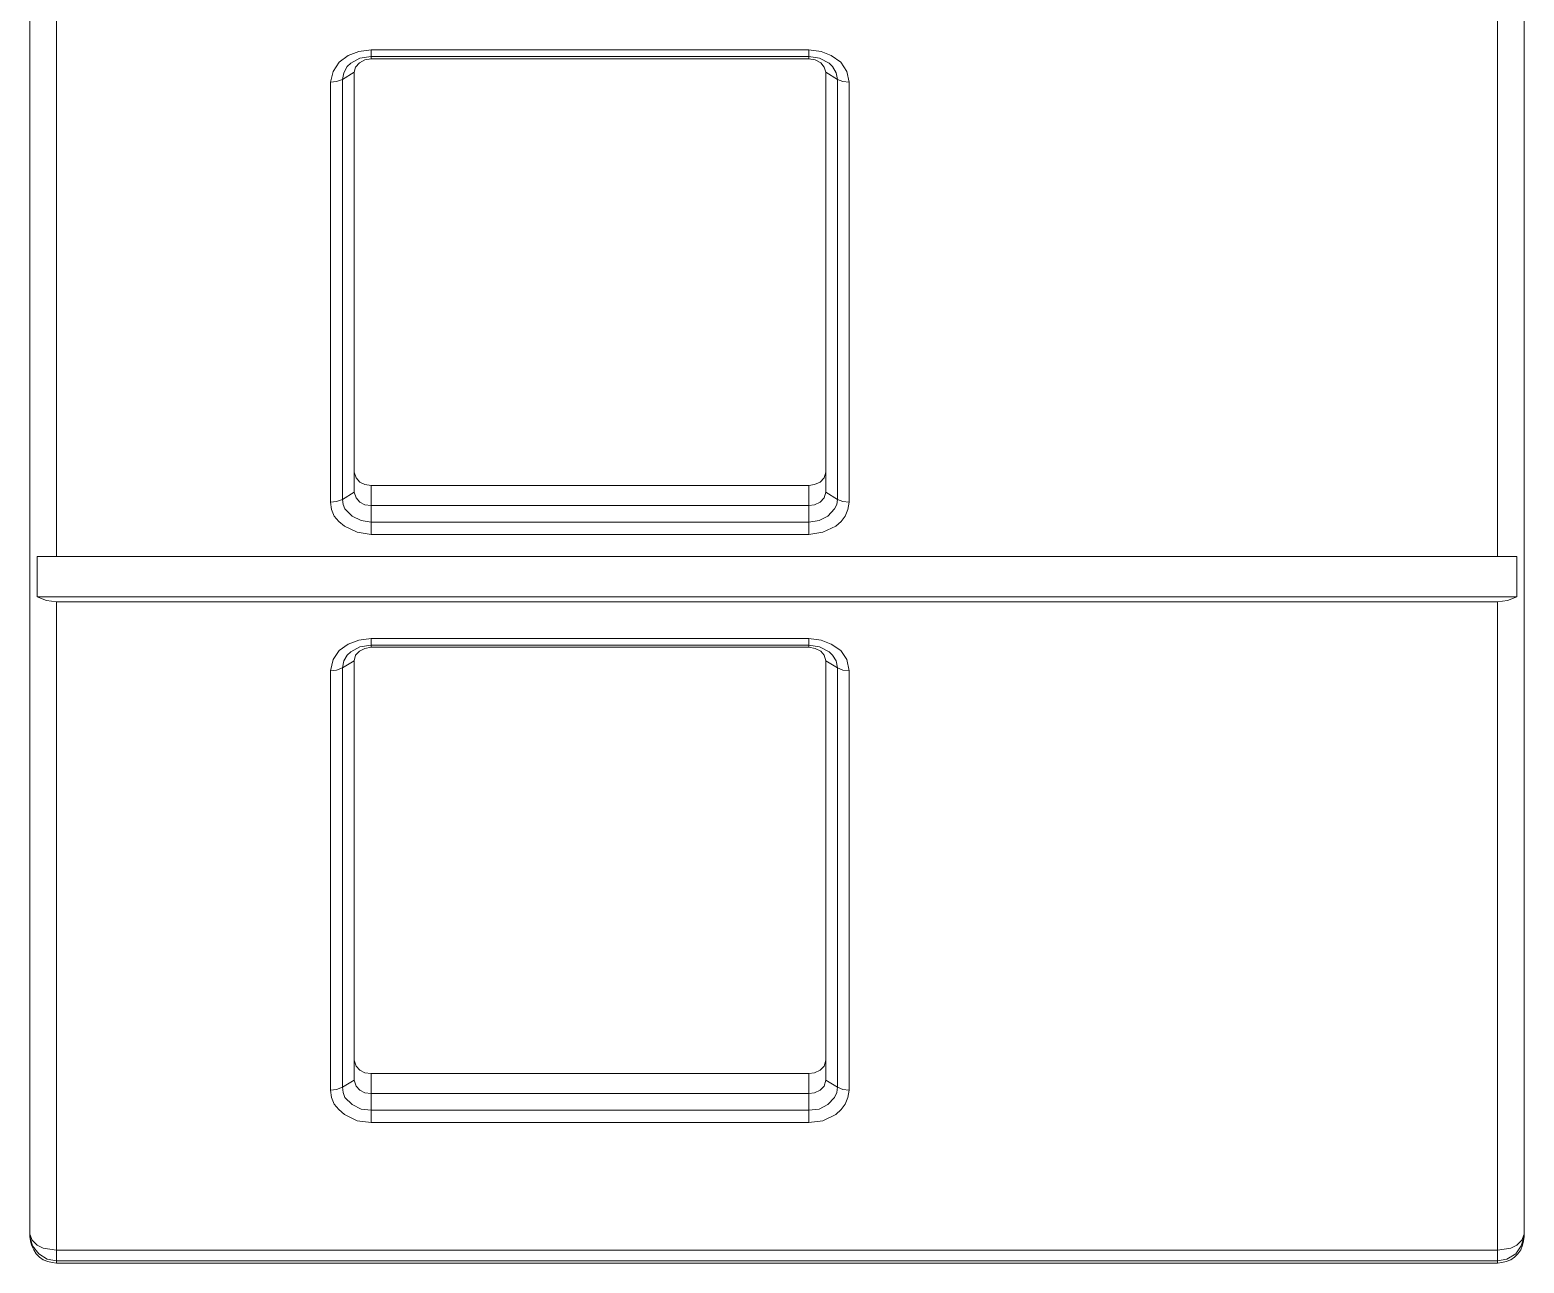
# Model space of a CAD drawing. Header units: millimetres. Extents: x 33157 to 59611, y -29750 to 1750.
# Drawn here: x 54266.52 to 54311.23, y 1499.42 to 1536.32 of the extents above; entities that cross this region are included whole.
import ezdxf

# ---------------------------------------------------------------- set-up
doc = ezdxf.new("R2010")
doc.units = ezdxf.units.MM
doc.layers.get('0').update_dxf_attribs({"lineweight": 18})

msp = doc.modelspace()

# ---------------------------------------------------------------- linework, layer by layer
at = {"lineweight": 9}
for p, q in [((54266.524, 1664.612), (54266.524, 1500.215)), ((54311.229, 1538.747), (54311.229, 1500.215)), ((54310.43, 1537.415), (54310.43, 1520.555)), ((54267.323, 1536.916), (54267.323, 1520.555)), ((54276.731, 1535.718), (54276.731, 1535.451)), ((54289.834, 1535.718), (54289.834, 1535.451)), ((54275.515, 1534.752), (54275.515, 1522.186)), ((54275.881, 1534.835), (54275.881, 1522.269)), ((54276.231, 1535.052), (54276.231, 1522.485)), ((54290.334, 1535.052), (54290.334, 1522.485)), ((54290.683, 1534.835), (54290.683, 1522.269)), ((54291.033, 1534.752), (54291.033, 1522.186)), ((54276.731, 1522.685), (54276.731, 1521.22)), ((54289.834, 1522.685), (54289.834, 1521.22)), ((54266.741, 1520.555), (54266.741, 1519.356)), ((54311.013, 1520.555), (54311.013, 1519.356)), ((54267.323, 1519.206), (54267.323, 1499.416)), ((54310.43, 1519.206), (54310.43, 1499.416)), ((54276.731, 1518.108), (54276.731, 1517.842)), ((54289.834, 1518.108), (54289.834, 1517.842)), ((54276.231, 1517.442), (54276.231, 1504.892)), ((54290.334, 1517.442), (54290.334, 1504.892)), ((54275.515, 1517.142), (54275.515, 1504.593)), ((54275.881, 1517.226), (54275.881, 1504.676)), ((54290.683, 1517.226), (54290.683, 1504.676)), ((54291.033, 1517.142), (54291.033, 1504.593)), ((54276.731, 1505.092), (54276.731, 1503.627)), ((54289.834, 1505.092), (54289.834, 1503.627)), ((54266.524, 1500.282), (54266.524, 1500.215)), ((54311.229, 1500.282), (54311.229, 1500.215))]:
    msp.add_line(p, q, dxfattribs=at)
for points, knots in [([(54275.515, 1534.752), (54275.515, 1534.752), (54275.598, 1535.069), (54275.598, 1535.069), (54275.598, 1535.069), (54275.782, 1535.352), (54275.782, 1535.352), (54275.782, 1535.352), (54276.048, 1535.551), (54276.048, 1535.551), (54276.048, 1535.551), (54276.364, 1535.668), (54276.364, 1535.668)], [0, 0, 0, 0, 148140.918644, 148140.918644, 148140.918644, 296281.837288, 296281.837288, 296281.837288, 444422.755933, 444422.755933, 444422.755933, 592563.674577, 592563.674577, 592563.674577, 592563.674577]), ([(54290.2, 1535.668), (54290.2, 1535.668), (54290.5, 1535.551), (54290.5, 1535.551), (54290.5, 1535.551), (54290.783, 1535.352), (54290.783, 1535.352), (54290.783, 1535.352), (54290.966, 1535.069), (54290.966, 1535.069), (54290.966, 1535.069), (54291.033, 1534.752), (54291.033, 1534.752)], [0, 0, 0, 0, 148181.842614, 148181.842614, 148181.842614, 296363.685228, 296363.685228, 296363.685228, 444545.527843, 444545.527843, 444545.527843, 592727.370457, 592727.370457, 592727.370457, 592727.370457]), ([(54275.881, 1534.835), (54275.881, 1534.835), (54275.915, 1535.035), (54275.915, 1535.035), (54275.915, 1535.035), (54276.015, 1535.218), (54276.015, 1535.218)], [0, 0, 0, 0, 167065.990308, 167065.990308, 167065.990308, 334131.980617, 334131.980617, 334131.980617, 334131.980617]), ([(54276.231, 1535.052), (54276.231, 1535.052), (54276.265, 1535.202), (54276.265, 1535.202), (54276.265, 1535.202), (54276.381, 1535.335), (54276.381, 1535.335)], [0, 0, 0, 0, 167066.884369, 167066.884369, 167066.884369, 334133.768738, 334133.768738, 334133.768738, 334133.768738]), ([(54276.381, 1535.335), (54276.381, 1535.335), (54276.548, 1535.418), (54276.548, 1535.418), (54276.548, 1535.418), (54276.731, 1535.451), (54276.731, 1535.451)], [0, 0, 0, 0, 167067.345951, 167067.345951, 167067.345951, 334134.691901, 334134.691901, 334134.691901, 334134.691901]), ([(54289.834, 1535.451), (54289.834, 1535.451), (54290.017, 1535.418), (54290.017, 1535.418), (54290.017, 1535.418), (54290.184, 1535.335), (54290.184, 1535.335)], [0, 0, 0, 0, 167109.310433, 167109.310433, 167109.310433, 334218.620866, 334218.620866, 334218.620866, 334218.620866]), ([(54290.184, 1535.335), (54290.184, 1535.335), (54290.284, 1535.202), (54290.284, 1535.202), (54290.284, 1535.202), (54290.334, 1535.052), (54290.334, 1535.052)], [0, 0, 0, 0, 167110.418593, 167110.418593, 167110.418593, 334220.837186, 334220.837186, 334220.837186, 334220.837186]), ([(54290.533, 1535.218), (54290.533, 1535.218), (54290.65, 1535.035), (54290.65, 1535.035), (54290.65, 1535.035), (54290.683, 1534.835), (54290.683, 1534.835)], [0, 0, 0, 0, 167111.706839, 167111.706839, 167111.706839, 334223.413679, 334223.413679, 334223.413679, 334223.413679]), ([(54275.515, 1534.752), (54275.515, 1534.752), (54275.698, 1534.769), (54275.698, 1534.769), (54275.698, 1534.769), (54275.881, 1534.835), (54275.881, 1534.835)], [0, 0, 0, 0, 167065.616769, 167065.616769, 167065.616769, 334131.233538, 334131.233538, 334131.233538, 334131.233538]), ([(54291.033, 1534.752), (54291.033, 1534.752), (54290.85, 1534.769), (54290.85, 1534.769), (54290.85, 1534.769), (54290.683, 1534.835), (54290.683, 1534.835)], [0, 0, 0, 0, 167112.887003, 167112.887003, 167112.887003, 334225.774007, 334225.774007, 334225.774007, 334225.774007]), ([(54276.231, 1523.085), (54276.231, 1523.085), (54276.281, 1522.918), (54276.281, 1522.918), (54276.281, 1522.918), (54276.398, 1522.785), (54276.398, 1522.785), (54276.398, 1522.785), (54276.548, 1522.718), (54276.548, 1522.718), (54276.548, 1522.718), (54276.731, 1522.685), (54276.731, 1522.685)], [0, 0, 0, 0, 148159.291471, 148159.291471, 148159.291471, 296318.582942, 296318.582942, 296318.582942, 444477.874412, 444477.874412, 444477.874412, 592637.165883, 592637.165883, 592637.165883, 592637.165883]), ([(54289.834, 1522.685), (54289.834, 1522.685), (54290.001, 1522.718), (54290.001, 1522.718), (54290.001, 1522.718), (54290.167, 1522.785), (54290.167, 1522.785), (54290.167, 1522.785), (54290.284, 1522.918), (54290.284, 1522.918), (54290.284, 1522.918), (54290.334, 1523.085), (54290.334, 1523.085)], [0, 0, 0, 0, 148197.380718, 148197.380718, 148197.380718, 296394.761437, 296394.761437, 296394.761437, 444592.142155, 444592.142155, 444592.142155, 592789.522873, 592789.522873, 592789.522873, 592789.522873]), ([(54275.515, 1522.186), (54275.515, 1522.186), (54275.698, 1522.202), (54275.698, 1522.202), (54275.698, 1522.202), (54275.881, 1522.269), (54275.881, 1522.269)], [0, 0, 0, 0, 167084.420093, 167084.420093, 167084.420093, 334168.840185, 334168.840185, 334168.840185, 334168.840185]), ([(54276.731, 1521.587), (54276.731, 1521.587), (54276.431, 1521.637), (54276.431, 1521.637), (54276.431, 1521.637), (54276.165, 1521.77), (54276.165, 1521.77), (54276.165, 1521.77), (54275.948, 1521.986), (54275.948, 1521.986), (54275.948, 1521.986), (54275.898, 1522.119), (54275.898, 1522.119), (54275.898, 1522.119), (54275.881, 1522.269), (54275.881, 1522.269)], [0, 0, 0, 0, 144525.02596, 144525.02596, 144525.02596, 289050.05192, 289050.05192, 289050.05192, 433575.07788, 433575.07788, 433575.07788, 578100.103841, 578100.103841, 578100.103841, 722625.129801, 722625.129801, 722625.129801, 722625.129801]), ([(54276.731, 1522.086), (54276.731, 1522.086), (54276.548, 1522.102), (54276.548, 1522.102), (54276.548, 1522.102), (54276.398, 1522.186), (54276.398, 1522.186), (54276.398, 1522.186), (54276.281, 1522.319), (54276.281, 1522.319), (54276.281, 1522.319), (54276.231, 1522.485), (54276.231, 1522.485)], [0, 0, 0, 0, 148160.369263, 148160.369263, 148160.369263, 296320.738527, 296320.738527, 296320.738527, 444481.10779, 444481.10779, 444481.10779, 592641.477054, 592641.477054, 592641.477054, 592641.477054]), ([(54290.683, 1522.269), (54290.683, 1522.269), (54290.667, 1522.119), (54290.667, 1522.119), (54290.667, 1522.119), (54290.6, 1521.986), (54290.6, 1521.986), (54290.6, 1521.986), (54290.4, 1521.77), (54290.4, 1521.77), (54290.4, 1521.77), (54290.134, 1521.637), (54290.134, 1521.637), (54290.134, 1521.637), (54289.834, 1521.587), (54289.834, 1521.587)], [0, 0, 0, 0, 144563.614522, 144563.614522, 144563.614522, 289127.229044, 289127.229044, 289127.229044, 433690.843566, 433690.843566, 433690.843566, 578254.458088, 578254.458088, 578254.458088, 722818.072611, 722818.072611, 722818.072611, 722818.072611]), ([(54290.334, 1522.485), (54290.334, 1522.485), (54290.284, 1522.319), (54290.284, 1522.319), (54290.284, 1522.319), (54290.167, 1522.186), (54290.167, 1522.186), (54290.167, 1522.186), (54290.001, 1522.102), (54290.001, 1522.102), (54290.001, 1522.102), (54289.834, 1522.086), (54289.834, 1522.086)], [0, 0, 0, 0, 148198.204867, 148198.204867, 148198.204867, 296396.409734, 296396.409734, 296396.409734, 444594.614601, 444594.614601, 444594.614601, 592792.819468, 592792.819468, 592792.819468, 592792.819468]), ([(54291.033, 1522.186), (54291.033, 1522.186), (54290.85, 1522.202), (54290.85, 1522.202), (54290.85, 1522.202), (54290.683, 1522.269), (54290.683, 1522.269)], [0, 0, 0, 0, 167131.690534, 167131.690534, 167131.690534, 334263.381068, 334263.381068, 334263.381068, 334263.381068]), ([(54276.731, 1521.22), (54276.731, 1521.22), (54276.314, 1521.287), (54276.314, 1521.287), (54276.314, 1521.287), (54275.932, 1521.47), (54275.932, 1521.47), (54275.932, 1521.47), (54275.765, 1521.603), (54275.765, 1521.603), (54275.765, 1521.603), (54275.632, 1521.77), (54275.632, 1521.77), (54275.632, 1521.77), (54275.548, 1521.969), (54275.548, 1521.969), (54275.548, 1521.969), (54275.515, 1522.186), (54275.515, 1522.186)], [0, 0, 0, 0, 141850.431183, 141850.431183, 141850.431183, 283700.862367, 283700.862367, 283700.862367, 425551.29355, 425551.29355, 425551.29355, 567401.724733, 567401.724733, 567401.724733, 709252.155917, 709252.155917, 709252.155917, 851102.5871, 851102.5871, 851102.5871, 851102.5871]), ([(54291.033, 1522.186), (54291.033, 1522.186), (54291, 1521.969), (54291, 1521.969), (54291, 1521.969), (54290.916, 1521.77), (54290.916, 1521.77), (54290.916, 1521.77), (54290.8, 1521.603), (54290.8, 1521.603), (54290.8, 1521.603), (54290.633, 1521.47), (54290.633, 1521.47), (54290.633, 1521.47), (54290.251, 1521.287), (54290.251, 1521.287), (54290.251, 1521.287), (54289.834, 1521.22), (54289.834, 1521.22)], [0, 0, 0, 0, 141889.865284, 141889.865284, 141889.865284, 283779.730568, 283779.730568, 283779.730568, 425669.595852, 425669.595852, 425669.595852, 567559.461137, 567559.461137, 567559.461137, 709449.326421, 709449.326421, 709449.326421, 851339.191705, 851339.191705, 851339.191705, 851339.191705]), ([(54266.741, 1519.356), (54266.741, 1519.356), (54267.024, 1519.24), (54267.024, 1519.24), (54267.024, 1519.24), (54267.323, 1519.206), (54267.323, 1519.206)], [0, 0, 0, 0, 167061.606034, 167061.606034, 167061.606034, 334123.212068, 334123.212068, 334123.212068, 334123.212068]), ([(54311.013, 1519.356), (54311.013, 1519.356), (54310.73, 1519.24), (54310.73, 1519.24), (54310.73, 1519.24), (54310.43, 1519.206), (54310.43, 1519.206)], [0, 0, 0, 0, 167197.924553, 167197.924553, 167197.924553, 334395.849106, 334395.849106, 334395.849106, 334395.849106]), ([(54275.515, 1517.142), (54275.515, 1517.142), (54275.598, 1517.475), (54275.598, 1517.475), (54275.598, 1517.475), (54275.782, 1517.742), (54275.782, 1517.742), (54275.782, 1517.742), (54276.048, 1517.941), (54276.048, 1517.941), (54276.048, 1517.941), (54276.364, 1518.058), (54276.364, 1518.058)], [0, 0, 0, 0, 148164.275538, 148164.275538, 148164.275538, 296328.551076, 296328.551076, 296328.551076, 444492.826614, 444492.826614, 444492.826614, 592657.102152, 592657.102152, 592657.102152, 592657.102152]), ([(54276.381, 1517.725), (54276.381, 1517.725), (54276.548, 1517.808), (54276.548, 1517.808), (54276.548, 1517.808), (54276.731, 1517.842), (54276.731, 1517.842)], [0, 0, 0, 0, 167093.69705, 167093.69705, 167093.69705, 334187.3941, 334187.3941, 334187.3941, 334187.3941]), ([(54289.834, 1517.842), (54289.834, 1517.842), (54290.017, 1517.808), (54290.017, 1517.808), (54290.017, 1517.808), (54290.184, 1517.725), (54290.184, 1517.725)], [0, 0, 0, 0, 167135.661832, 167135.661832, 167135.661832, 334271.323663, 334271.323663, 334271.323663, 334271.323663]), ([(54290.2, 1518.058), (54290.2, 1518.058), (54290.5, 1517.941), (54290.5, 1517.941), (54290.5, 1517.941), (54290.783, 1517.742), (54290.783, 1517.742), (54290.783, 1517.742), (54290.966, 1517.475), (54290.966, 1517.475), (54290.966, 1517.475), (54291.033, 1517.142), (54291.033, 1517.142)], [0, 0, 0, 0, 148205.214674, 148205.214674, 148205.214674, 296410.429348, 296410.429348, 296410.429348, 444615.644022, 444615.644022, 444615.644022, 592820.858696, 592820.858696, 592820.858696, 592820.858696]), ([(54275.881, 1517.226), (54275.881, 1517.226), (54275.915, 1517.442), (54275.915, 1517.442), (54275.915, 1517.442), (54276.015, 1517.609), (54276.015, 1517.609)], [0, 0, 0, 0, 167092.313546, 167092.313546, 167092.313546, 334184.627092, 334184.627092, 334184.627092, 334184.627092]), ([(54276.231, 1517.442), (54276.231, 1517.442), (54276.265, 1517.609), (54276.265, 1517.609), (54276.265, 1517.609), (54276.381, 1517.725), (54276.381, 1517.725)], [0, 0, 0, 0, 167093.207129, 167093.207129, 167093.207129, 334186.414257, 334186.414257, 334186.414257, 334186.414257]), ([(54290.184, 1517.725), (54290.184, 1517.725), (54290.284, 1517.609), (54290.284, 1517.609), (54290.284, 1517.609), (54290.334, 1517.442), (54290.334, 1517.442)], [0, 0, 0, 0, 167136.767206, 167136.767206, 167136.767206, 334273.534412, 334273.534412, 334273.534412, 334273.534412]), ([(54290.533, 1517.609), (54290.533, 1517.609), (54290.65, 1517.442), (54290.65, 1517.442), (54290.65, 1517.442), (54290.683, 1517.226), (54290.683, 1517.226)], [0, 0, 0, 0, 167138.056405, 167138.056405, 167138.056405, 334276.112809, 334276.112809, 334276.112809, 334276.112809]), ([(54275.515, 1517.142), (54275.515, 1517.142), (54275.698, 1517.159), (54275.698, 1517.159), (54275.698, 1517.159), (54275.881, 1517.226), (54275.881, 1517.226)], [0, 0, 0, 0, 167091.968147, 167091.968147, 167091.968147, 334183.936294, 334183.936294, 334183.936294, 334183.936294]), ([(54291.033, 1517.142), (54291.033, 1517.142), (54290.85, 1517.159), (54290.85, 1517.159), (54290.85, 1517.159), (54290.683, 1517.226), (54290.683, 1517.226)], [0, 0, 0, 0, 167139.238671, 167139.238671, 167139.238671, 334278.477342, 334278.477342, 334278.477342, 334278.477342]), ([(54276.231, 1505.491), (54276.231, 1505.491), (54276.281, 1505.308), (54276.281, 1505.308), (54276.281, 1505.308), (54276.398, 1505.192), (54276.398, 1505.192), (54276.398, 1505.192), (54276.548, 1505.109), (54276.548, 1505.109), (54276.548, 1505.109), (54276.731, 1505.092), (54276.731, 1505.092)], [0, 0, 0, 0, 148182.64994, 148182.64994, 148182.64994, 296365.299881, 296365.299881, 296365.299881, 444547.949821, 444547.949821, 444547.949821, 592730.599761, 592730.599761, 592730.599761, 592730.599761]), ([(54289.834, 1505.092), (54289.834, 1505.092), (54290.001, 1505.109), (54290.001, 1505.109), (54290.001, 1505.109), (54290.167, 1505.192), (54290.167, 1505.192), (54290.167, 1505.192), (54290.284, 1505.308), (54290.284, 1505.308), (54290.284, 1505.308), (54290.334, 1505.491), (54290.334, 1505.491)], [0, 0, 0, 0, 148220.752954, 148220.752954, 148220.752954, 296441.505909, 296441.505909, 296441.505909, 444662.258863, 444662.258863, 444662.258863, 592883.011818, 592883.011818, 592883.011818, 592883.011818]), ([(54276.731, 1504.493), (54276.731, 1504.493), (54276.548, 1504.509), (54276.548, 1504.509), (54276.548, 1504.509), (54276.398, 1504.593), (54276.398, 1504.593), (54276.398, 1504.593), (54276.281, 1504.709), (54276.281, 1504.709), (54276.281, 1504.709), (54276.231, 1504.892), (54276.231, 1504.892)], [0, 0, 0, 0, 148183.736582, 148183.736582, 148183.736582, 296367.473163, 296367.473163, 296367.473163, 444551.209745, 444551.209745, 444551.209745, 592734.946327, 592734.946327, 592734.946327, 592734.946327]), ([(54290.334, 1504.892), (54290.334, 1504.892), (54290.284, 1504.709), (54290.284, 1504.709), (54290.284, 1504.709), (54290.167, 1504.593), (54290.167, 1504.593), (54290.167, 1504.593), (54290.001, 1504.509), (54290.001, 1504.509), (54290.001, 1504.509), (54289.834, 1504.493), (54289.834, 1504.493)], [0, 0, 0, 0, 148221.561212, 148221.561212, 148221.561212, 296443.122423, 296443.122423, 296443.122423, 444664.683635, 444664.683635, 444664.683635, 592886.244846, 592886.244846, 592886.244846, 592886.244846]), ([(54275.515, 1504.593), (54275.515, 1504.593), (54275.698, 1504.609), (54275.698, 1504.609), (54275.698, 1504.609), (54275.881, 1504.676), (54275.881, 1504.676)], [0, 0, 0, 0, 167110.75615, 167110.75615, 167110.75615, 334221.5123, 334221.5123, 334221.5123, 334221.5123]), ([(54276.731, 1503.627), (54276.731, 1503.627), (54276.314, 1503.677), (54276.314, 1503.677), (54276.314, 1503.677), (54275.932, 1503.86), (54275.932, 1503.86), (54275.932, 1503.86), (54275.765, 1504.01), (54275.765, 1504.01), (54275.765, 1504.01), (54275.632, 1504.176), (54275.632, 1504.176), (54275.632, 1504.176), (54275.548, 1504.376), (54275.548, 1504.376), (54275.548, 1504.376), (54275.515, 1504.593), (54275.515, 1504.593)], [0, 0, 0, 0, 141872.802982, 141872.802982, 141872.802982, 283745.605963, 283745.605963, 283745.605963, 425618.408945, 425618.408945, 425618.408945, 567491.211927, 567491.211927, 567491.211927, 709364.014908, 709364.014908, 709364.014908, 851236.81789, 851236.81789, 851236.81789, 851236.81789]), ([(54276.731, 1503.993), (54276.731, 1503.993), (54276.431, 1504.027), (54276.431, 1504.027), (54276.431, 1504.027), (54276.165, 1504.16), (54276.165, 1504.16), (54276.165, 1504.16), (54275.948, 1504.376), (54275.948, 1504.376), (54275.948, 1504.376), (54275.898, 1504.526), (54275.898, 1504.526), (54275.898, 1504.526), (54275.881, 1504.676), (54275.881, 1504.676)], [0, 0, 0, 0, 144546.081839, 144546.081839, 144546.081839, 289092.163677, 289092.163677, 289092.163677, 433638.245516, 433638.245516, 433638.245516, 578184.327354, 578184.327354, 578184.327354, 722730.409193, 722730.409193, 722730.409193, 722730.409193]), ([(54291.033, 1504.593), (54291.033, 1504.593), (54291, 1504.376), (54291, 1504.376), (54291, 1504.376), (54290.916, 1504.176), (54290.916, 1504.176), (54290.916, 1504.176), (54290.8, 1504.01), (54290.8, 1504.01), (54290.8, 1504.01), (54290.633, 1503.86), (54290.633, 1503.86), (54290.633, 1503.86), (54290.251, 1503.677), (54290.251, 1503.677), (54290.251, 1503.677), (54289.834, 1503.627), (54289.834, 1503.627)], [0, 0, 0, 0, 141912.234022, 141912.234022, 141912.234022, 283824.468044, 283824.468044, 283824.468044, 425736.702066, 425736.702066, 425736.702066, 567648.936088, 567648.936088, 567648.936088, 709561.170111, 709561.170111, 709561.170111, 851473.404133, 851473.404133, 851473.404133, 851473.404133]), ([(54290.683, 1504.676), (54290.683, 1504.676), (54290.667, 1504.526), (54290.667, 1504.526), (54290.667, 1504.526), (54290.6, 1504.376), (54290.6, 1504.376), (54290.6, 1504.376), (54290.4, 1504.16), (54290.4, 1504.16), (54290.4, 1504.16), (54290.134, 1504.027), (54290.134, 1504.027), (54290.134, 1504.027), (54289.834, 1503.993), (54289.834, 1503.993)], [0, 0, 0, 0, 144584.653964, 144584.653964, 144584.653964, 289169.307928, 289169.307928, 289169.307928, 433753.961892, 433753.961892, 433753.961892, 578338.615856, 578338.615856, 578338.615856, 722923.26982, 722923.26982, 722923.26982, 722923.26982]), ([(54291.033, 1504.593), (54291.033, 1504.593), (54290.85, 1504.609), (54290.85, 1504.609), (54290.85, 1504.609), (54290.683, 1504.676), (54290.683, 1504.676)], [0, 0, 0, 0, 167158.026878, 167158.026878, 167158.026878, 334316.053755, 334316.053755, 334316.053755, 334316.053755]), ([(54266.524, 1500.215), (54266.524, 1500.215), (54266.607, 1499.932), (54266.607, 1499.932), (54266.607, 1499.932), (54266.791, 1499.699), (54266.791, 1499.699), (54266.791, 1499.699), (54267.04, 1499.533), (54267.04, 1499.533), (54267.04, 1499.533), (54267.323, 1499.483), (54267.323, 1499.483)], [0, 0, 0, 0, 148163.032378, 148163.032378, 148163.032378, 296326.064757, 296326.064757, 296326.064757, 444489.097135, 444489.097135, 444489.097135, 592652.129513, 592652.129513, 592652.129513, 592652.129513]), ([(54266.524, 1500.215), (54266.524, 1500.215), (54266.541, 1500.082), (54266.541, 1500.082), (54266.541, 1500.082), (54266.574, 1499.949), (54266.574, 1499.949), (54266.574, 1499.949), (54266.641, 1499.816), (54266.641, 1499.816), (54266.641, 1499.816), (54266.707, 1499.699), (54266.707, 1499.699), (54266.707, 1499.699), (54266.807, 1499.599), (54266.807, 1499.599), (54266.807, 1499.599), (54266.924, 1499.516), (54266.924, 1499.516), (54266.924, 1499.516), (54267.057, 1499.466), (54267.057, 1499.466), (54267.057, 1499.466), (54267.19, 1499.433), (54267.19, 1499.433), (54267.19, 1499.433), (54267.323, 1499.416), (54267.323, 1499.416)], [0, 0, 0, 0, 137730.533448, 137730.533448, 137730.533448, 275461.066896, 275461.066896, 275461.066896, 413191.600344, 413191.600344, 413191.600344, 550922.133791, 550922.133791, 550922.133791, 688652.667239, 688652.667239, 688652.667239, 826383.200687, 826383.200687, 826383.200687, 964113.734135, 964113.734135, 964113.734135, 1101844.267583, 1101844.267583, 1101844.267583, 1239574.801031, 1239574.801031, 1239574.801031, 1239574.801031]), ([(54266.591, 1500.099), (54266.591, 1500.099), (54266.741, 1499.949), (54266.741, 1499.949), (54266.741, 1499.949), (54266.924, 1499.866), (54266.924, 1499.866), (54266.924, 1499.866), (54267.323, 1499.799), (54267.323, 1499.799)], [0, 0, 0, 0, 154719.462113, 154719.462113, 154719.462113, 309438.924225, 309438.924225, 309438.924225, 464158.386338, 464158.386338, 464158.386338, 464158.386338]), ([(54311.163, 1500.099), (54311.163, 1500.099), (54311.013, 1499.949), (54311.013, 1499.949), (54311.013, 1499.949), (54310.83, 1499.866), (54310.83, 1499.866), (54310.83, 1499.866), (54310.43, 1499.799), (54310.43, 1499.799)], [0, 0, 0, 0, 154846.613128, 154846.613128, 154846.613128, 309693.226255, 309693.226255, 309693.226255, 464539.839383, 464539.839383, 464539.839383, 464539.839383]), ([(54310.43, 1499.483), (54310.43, 1499.483), (54310.713, 1499.533), (54310.713, 1499.533), (54310.713, 1499.533), (54310.98, 1499.699), (54310.98, 1499.699), (54310.98, 1499.699), (54311.146, 1499.932), (54311.146, 1499.932), (54311.146, 1499.932), (54311.229, 1500.215), (54311.229, 1500.215)], [0, 0, 0, 0, 148285.291124, 148285.291124, 148285.291124, 296570.582248, 296570.582248, 296570.582248, 444855.873372, 444855.873372, 444855.873372, 593141.164496, 593141.164496, 593141.164496, 593141.164496]), ([(54310.43, 1499.416), (54310.43, 1499.416), (54310.563, 1499.433), (54310.563, 1499.433), (54310.563, 1499.433), (54310.697, 1499.466), (54310.697, 1499.466), (54310.697, 1499.466), (54310.83, 1499.516), (54310.83, 1499.516), (54310.83, 1499.516), (54310.946, 1499.599), (54310.946, 1499.599), (54310.946, 1499.599), (54311.046, 1499.699), (54311.046, 1499.699), (54311.046, 1499.699), (54311.129, 1499.816), (54311.129, 1499.816), (54311.129, 1499.816), (54311.18, 1499.949), (54311.18, 1499.949), (54311.18, 1499.949), (54311.213, 1500.082), (54311.213, 1500.082), (54311.213, 1500.082), (54311.229, 1500.215), (54311.229, 1500.215)], [0, 0, 0, 0, 137844.29886, 137844.29886, 137844.29886, 275688.597719, 275688.597719, 275688.597719, 413532.896579, 413532.896579, 413532.896579, 551377.195439, 551377.195439, 551377.195439, 689221.494299, 689221.494299, 689221.494299, 827065.793158, 827065.793158, 827065.793158, 964910.092018, 964910.092018, 964910.092018, 1102754.390878, 1102754.390878, 1102754.390878, 1240598.689737, 1240598.689737, 1240598.689737, 1240598.689737])]:
    msp.add_open_spline(points, degree=3, knots=knots, dxfattribs=at)
for points in [[(54276.364, 1535.668), (54276.364, 1535.668), (54276.731, 1535.718), (54276.731, 1535.718)], [(54276.731, 1535.718), (54276.731, 1535.718), (54289.834, 1535.718), (54289.834, 1535.718)], [(54289.834, 1535.718), (54289.834, 1535.718), (54290.2, 1535.668), (54290.2, 1535.668)], [(54276.015, 1535.218), (54276.015, 1535.218), (54276.131, 1535.318), (54276.131, 1535.318)], [(54276.131, 1535.318), (54276.131, 1535.318), (54276.398, 1535.468), (54276.398, 1535.468)], [(54276.398, 1535.468), (54276.398, 1535.468), (54276.731, 1535.518), (54276.731, 1535.518)], [(54276.731, 1535.518), (54276.731, 1535.518), (54289.834, 1535.518), (54289.834, 1535.518)], [(54276.731, 1535.451), (54276.731, 1535.451), (54289.834, 1535.451), (54289.834, 1535.451)], [(54289.834, 1535.518), (54289.834, 1535.518), (54290.151, 1535.468), (54290.151, 1535.468)], [(54290.151, 1535.468), (54290.151, 1535.468), (54290.434, 1535.318), (54290.434, 1535.318)], [(54290.434, 1535.318), (54290.434, 1535.318), (54290.533, 1535.218), (54290.533, 1535.218)], [(54275.881, 1534.835), (54275.881, 1534.835), (54276.231, 1535.052), (54276.231, 1535.052)], [(54290.683, 1534.835), (54290.683, 1534.835), (54290.334, 1535.052), (54290.334, 1535.052)], [(54276.731, 1522.685), (54276.731, 1522.685), (54289.834, 1522.685), (54289.834, 1522.685)], [(54275.881, 1522.269), (54275.881, 1522.269), (54276.231, 1522.485), (54276.231, 1522.485)], [(54290.683, 1522.269), (54290.683, 1522.269), (54290.334, 1522.485), (54290.334, 1522.485)], [(54289.834, 1522.086), (54289.834, 1522.086), (54276.731, 1522.086), (54276.731, 1522.086)], [(54289.834, 1521.587), (54289.834, 1521.587), (54276.731, 1521.587), (54276.731, 1521.587)], [(54289.834, 1521.22), (54289.834, 1521.22), (54276.731, 1521.22), (54276.731, 1521.22)], [(54266.741, 1520.555), (54266.741, 1520.555), (54311.013, 1520.555), (54311.013, 1520.555)], [(54266.741, 1519.356), (54266.741, 1519.356), (54311.013, 1519.356), (54311.013, 1519.356)], [(54310.43, 1519.206), (54310.43, 1519.206), (54267.323, 1519.206), (54267.323, 1519.206)], [(54276.131, 1517.708), (54276.131, 1517.708), (54276.398, 1517.858), (54276.398, 1517.858)], [(54276.364, 1518.058), (54276.364, 1518.058), (54276.731, 1518.108), (54276.731, 1518.108)], [(54276.398, 1517.858), (54276.398, 1517.858), (54276.731, 1517.908), (54276.731, 1517.908)], [(54276.731, 1518.108), (54276.731, 1518.108), (54289.834, 1518.108), (54289.834, 1518.108)], [(54276.731, 1517.908), (54276.731, 1517.908), (54289.834, 1517.908), (54289.834, 1517.908)], [(54276.731, 1517.842), (54276.731, 1517.842), (54289.834, 1517.842), (54289.834, 1517.842)], [(54289.834, 1518.108), (54289.834, 1518.108), (54290.2, 1518.058), (54290.2, 1518.058)], [(54289.834, 1517.908), (54289.834, 1517.908), (54290.151, 1517.858), (54290.151, 1517.858)], [(54290.151, 1517.858), (54290.151, 1517.858), (54290.434, 1517.708), (54290.434, 1517.708)], [(54275.881, 1517.226), (54275.881, 1517.226), (54276.231, 1517.442), (54276.231, 1517.442)], [(54276.015, 1517.609), (54276.015, 1517.609), (54276.131, 1517.708), (54276.131, 1517.708)], [(54290.683, 1517.226), (54290.683, 1517.226), (54290.334, 1517.442), (54290.334, 1517.442)], [(54290.434, 1517.708), (54290.434, 1517.708), (54290.533, 1517.609), (54290.533, 1517.609)], [(54275.881, 1504.676), (54275.881, 1504.676), (54276.231, 1504.892), (54276.231, 1504.892)], [(54276.731, 1505.092), (54276.731, 1505.092), (54289.834, 1505.092), (54289.834, 1505.092)], [(54290.683, 1504.676), (54290.683, 1504.676), (54290.334, 1504.892), (54290.334, 1504.892)], [(54289.834, 1504.493), (54289.834, 1504.493), (54276.731, 1504.493), (54276.731, 1504.493)], [(54289.834, 1503.993), (54289.834, 1503.993), (54276.731, 1503.993), (54276.731, 1503.993)], [(54289.834, 1503.627), (54289.834, 1503.627), (54276.731, 1503.627), (54276.731, 1503.627)], [(54266.524, 1500.282), (54266.524, 1500.282), (54266.591, 1500.099), (54266.591, 1500.099)], [(54311.229, 1500.282), (54311.229, 1500.282), (54311.163, 1500.099), (54311.163, 1500.099)], [(54310.43, 1499.799), (54310.43, 1499.799), (54267.323, 1499.799), (54267.323, 1499.799)], [(54310.43, 1499.483), (54310.43, 1499.483), (54267.323, 1499.483), (54267.323, 1499.483)], [(54267.323, 1499.416), (54267.323, 1499.416), (54310.43, 1499.416), (54310.43, 1499.416)]]:
    msp.add_open_spline(points, degree=3, dxfattribs=at)

doc.saveas('drawing.dxf')
